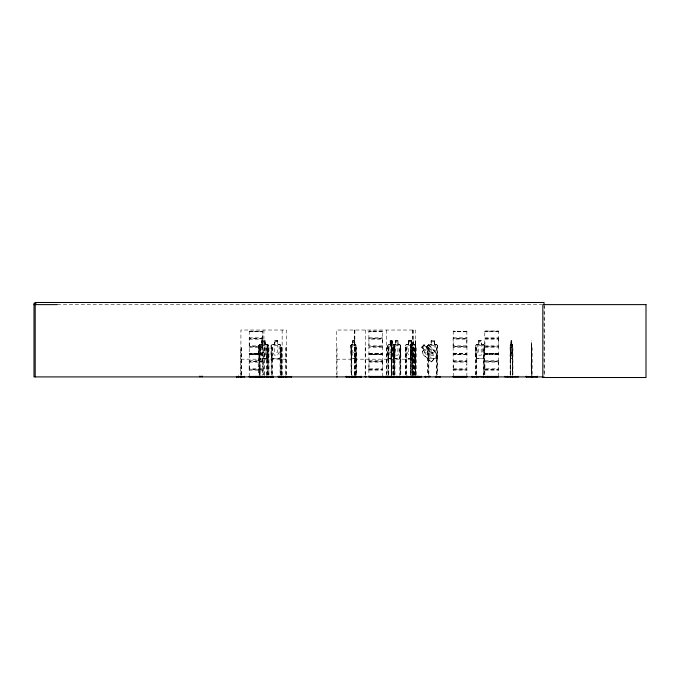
<?xml version="1.0" encoding="UTF-8"?>
<svg xmlns="http://www.w3.org/2000/svg" width="680" height="680" viewBox="0 0 680 680"><rect width="100%" height="100%" fill="white"/><g stroke="black" fill="none" stroke-linecap="round" stroke-linejoin="round"><path stroke-width="0.51" stroke-dasharray="3.4 2.55" d="M249.228 365.457L249.135 369.231L262.897 369.478L249.101 369.265M249.228 342.516L249.212 368.798L262.743 368.798L262.863 361.25L249.118 361.225M368.985 365.457L368.917 369.155M368.985 342.516L368.815 346.469L382.619 346.366L382.517 361.862M382.483 365.457L382.491 362.024M382.483 342.516L382.619 338.317L368.875 338.291L368.968 345.865L382.5 345.865L382.5 339.167L368.968 339.167M453.101 369.265L453.101 369.69L467.007 369.478L453.118 369.265L453.228 365.457M453.228 342.516L453.058 346.469L466.973 346.366L466.837 365.457M466.837 342.516L466.973 338.317L453.118 338.291L453.212 345.865L466.854 345.865L466.854 339.167L453.212 339.091M484.865 365.457L484.865 376.431M484.899 331.763L484.865 331.067L498.567 331.083L484.815 331.067L484.729 338.317L498.652 338.495L484.704 338.572L484.857 345.984L484.865 342.516M498.483 365.457L498.618 361.25L484.746 361.216L484.84 346.026M498.483 342.516L498.601 338.708M531.531 356.889L531.454 353.642M415.591 355.079L415.497 356.711L415.471 354.994M415.616 342.405L415.539 361.012L415.616 342.405L415.387 344.921M415.378 346.383L415.293 353.107M391.204 358.64L391.229 355.173M391.204 358.76L391.349 355.173M531.216 354.025L531.361 350.438M531.548 358.76L531.573 355.173M531.292 358.708L531.352 355.147L531.352 369.861L531.225 363.4M391.144 358.76L391.187 352.3M415.539 361.012L415.625 348.381M415.659 349.282L415.684 344.199M531.292 360.315L531.548 364.905L531.199 351.798L531.496 368.492M531.352 355.504L531.361 364.905M531.377 356.889L531.531 352.3M391.127 345.618L391.144 344.284M415.726 345.601L415.582 344.284L415.531 345.814M531.496 345.601L531.488 344.284M531.428 364.905L531.361 363.23M415.582 340.697L415.429 345.601L415.531 344.403M249.237 331.083L249.212 345.865L262.743 345.865L262.863 338.317L249.135 338.249M262.854 361.216L262.863 346.366L249.118 346.332M262.854 369.69L262.726 376.431M382.534 331.355L368.9 331.083L368.892 338.249M368.968 362.108L382.5 362.108L382.483 368.806L368.976 368.841L368.892 346.783L382.619 346.724M368.976 360.8L382.5 360.757M382.483 347.216L368.985 347.216M382.483 376.431L382.483 368.841M453.237 331.083L453.194 338.019M453.16 346.902L453.212 368.883M453.228 368.841L466.854 368.798L466.854 362.108L453.212 362.108M466.837 347.216L453.228 347.216M466.837 376.431L466.964 369.69M498.601 361.216L498.618 346.366L484.721 346.434M498.483 376.431L498.5 362.066L484.857 362.108L484.857 368.798L498.483 368.841M453.058 346.502L466.973 346.724M484.865 362.066L484.729 361.25M415.505 344.921L415.531 344.284M412.225 358.64L412.445 355.173L412.233 358.76M512.244 358.76L512.601 345.567L512.558 374.825M512.575 355.173L512.354 358.76L510.391 358.76L510.153 355.173M249.212 360.757L262.743 360.757L262.743 347.14M408.723 340.816L408.671 344.403L407.031 345.601L407.031 352.3L408.671 355.173L411.765 355.173L412.105 352.3M249.058 331.211L262.888 331.211L249.084 331.287M382.534 354.288L368.959 354.297M355.504 358.76L356.091 355.173L355.615 358.76L351.45 358.76L350.854 345.55L350.957 355.19M410.457 345.618L410.652 344.284L411.23 344.284M410.575 345.618L410.771 344.284M421.846 347.208L424.184 349.75L423.801 351.866L428.069 356.6L431.043 357.357L433.185 354.994L432.497 351.696L428.221 346.953L426.317 347.378L423.98 344.845M368.824 369.368L368.985 376.431M393.89 358.76L394.689 355.173L393.983 358.76M510.162 374.825L510.119 345.55L510.399 344.284L511.029 344.284M510.153 345.601L510.519 344.284M510.263 345.601L510.527 344.403M399.619 358.64L400.477 355.173M399.653 344.284L400.648 345.55L400.648 355.19L399.678 358.76L388.518 358.76L387.812 355.19L387.812 345.567L388.543 344.284L390.192 344.284M483.148 358.76L484.194 355.19L484.194 345.55L483.123 344.284M266.475 358.64L267.444 355.173M266.543 358.76L267.614 355.19L267.614 345.55L266.509 344.284M259.743 344.403L267.648 344.403L268.634 345.618L268.591 355.173L267.606 358.64L259.743 358.64L258.859 355.19L259.981 358.76L258.961 355.173M267.682 358.76L268.634 355.173M268.745 355.19L267.733 358.76L259.675 358.76M279.795 358.64L280.78 355.173L280.78 345.618L279.795 344.403M279.871 358.76L280.933 355.19M415.063 355.173L414.035 358.64L406.487 358.64L405.28 355.19L405.28 345.55L406.487 344.284M414.077 344.284L415.174 345.567L415.174 355.19L414.111 358.76L406.411 358.76L405.28 355.19M436.424 358.76L437.478 355.173M437.588 355.19L436.475 358.76L428.8 358.76L427.848 355.19M510.935 344.403L510.527 374.825M262.82 346.825L249.135 346.783M382.559 361.709L368.857 361.607M466.913 361.709L453.135 361.675M453.237 354.017L466.939 354.059M262.854 338.708L249.135 338.742M382.602 338.708L368.892 338.742M466.964 338.708L453.135 338.742M262.82 361.675L249.135 361.675M368.857 369.265L382.576 369.231M260.635 331.763L261.825 331.763M260.635 354.697L261.825 354.697M380.392 331.763L381.574 331.763M380.392 354.697L381.574 354.697M465.112 331.763L466.31 331.763M465.112 354.697L466.31 354.697M496.757 331.763L497.947 331.763M496.757 354.697L497.947 354.697M350.854 345.55L351.466 344.284L352.69 344.284M350.914 345.601L351.569 344.284M264.52 355.173L265.982 352.3L265.982 345.601L264.52 344.403L264.622 340.697M387.889 345.618L388.637 344.284M266.951 352.3L265.31 355.173L261.791 355.173L260.329 352.3L260.329 345.601L261.791 344.403M411.731 355.173L413.372 352.3M250.198 331.763L252.297 331.763M250.198 354.697L252.297 354.697M369.954 331.763L372.053 331.763M369.954 354.697L372.053 354.697M453.866 331.763L455.983 331.763M453.866 354.697L455.983 354.697M485.503 331.763L487.619 331.763M485.503 354.697L487.619 354.697M392.836 374.825L392.802 345.567L393.703 344.284M392.887 345.618L393.745 344.403M475.643 374.825L475.617 345.567L476.595 344.284M475.787 345.618L476.637 344.403M259.743 358.76L258.765 355.19L258.765 345.567L259.7 344.284L262.183 344.284M258.868 345.618L259.769 344.284M249.203 354L262.752 353.676L249.058 353.821L249.203 354.297L262.752 354.28M466.896 331.355L453.067 331.177L466.913 331.322M426.267 347.378L428.833 344.284L431.094 344.284M427.848 345.567L428.885 344.284M262.854 338.283L262.811 331.083M249.237 354.017L262.786 354.288M466.829 331.083L466.947 338.249M498.627 353.753L484.883 353.957M498.465 354.017L484.712 353.787L498.508 353.676M421.745 347.208L424.031 344.675L421.745 347.208L424.031 349.75L422.416 351.475L422.56 353.192L428.697 359.992C439.382 366.928 420.368 354.144 422.611 353.141L422.577 351.526L427.839 345.686M421.898 347.208L424.031 344.845M429.411 345.567L427.745 345.567L426.267 347.208L423.98 344.675M422.467 351.475L424.133 349.75M431.604 361.59L436.866 355.75L435.421 352.452M431.622 361.734L437.053 355.776L435.506 352.385L429.361 345.567M258.859 345.55L260.058 344.284M258.961 345.601L260.108 344.403M279.922 358.76L272.17 358.76L271.048 355.19L271.091 345.55L272.204 344.284L274.372 344.284L274.329 340.697L277.652 340.697L277.652 344.284L279.888 344.284L280.933 345.567L280.993 374.825M271.091 345.55L272.255 344.284M368.985 353.94L382.644 353.821L368.993 354.017M382.475 331.772L368.985 331.763L368.993 331.083L382.576 331.083L382.602 338.283M369.01 353.498L382.483 353.498L368.993 353.515L368.993 354.705L382.475 354.679M466.829 331.772L453.237 331.772M466.829 354.705L453.254 354.697M498.465 331.772L484.883 331.772M484.899 353.498L498.465 353.49L484.883 353.515L484.865 354.697L498.465 354.705L498.465 353.515M262.701 354.697L249.254 354.697M498.457 331.763L498.483 331.067L498.601 338.325M478.55 344.403L477.131 345.601L477.131 352.3L478.55 355.173L481.193 355.173L482.613 352.3L482.613 345.601L481.193 344.403L481.287 340.697L478.456 340.697L478.456 344.284M466.913 354.254L453.177 354.263M434.231 340.816L431.154 340.816L431.205 344.403L429.53 345.601L429.53 352.3L431.154 355.173L434.18 355.173L435.804 352.3L435.804 345.601L434.18 344.403M262.242 344.403L260.601 345.601L260.601 352.3L262.242 355.173M498.525 354.263L484.84 354.28M382.508 354.263L368.951 354.263M57.366 304.615L541.764 304.615M262.726 331.763L249.237 331.772M249.212 337.824L262.743 337.824L262.769 331.1M368.968 337.824L382.5 337.824M453.212 337.824L466.854 337.824M484.857 337.824L498.5 337.858M249.212 339.167L262.743 339.167L262.854 346.332M484.857 339.167L498.5 339.167L498.601 346.332M265.464 344.284L265.464 340.697L261.698 340.697L261.698 344.284M354.416 340.697L352.58 340.697L352.639 344.403L351.781 345.601L351.824 374.825M399.738 344.284L397.978 344.284L398.063 340.697L395.386 340.697L395.471 344.403L394.179 345.601L394.179 352.3L395.471 355.173L397.894 355.173L399.185 352.3L399.185 345.601L397.894 344.403M408.561 340.697L411.91 340.697L411.885 344.403M413.253 340.697L413.338 374.825M415.463 340.697L415.421 344.403M531.692 345.601L531.615 340.697M261.791 340.816L265.353 340.816M274.44 340.816L277.542 340.816M352.639 340.816L354.356 340.816M390.175 340.816L392.402 340.816M395.471 340.816L397.97 340.816M408.671 340.816L411.885 340.816M478.55 340.816L481.27 340.816M510.935 340.816L511.785 340.816M262.276 341.42L264.758 341.42L264.758 342.609L262.276 342.609M411.655 341.42L409.224 341.42L409.224 342.609L411.655 342.609M511.071 341.42L511.538 341.42L511.538 342.609L511.071 342.609M264.52 344.284L267.699 344.284M354.314 344.284L355.598 344.284L356.091 345.618M391.323 344.284L391.008 345.618L391.153 340.697L391.187 345.601M392.385 344.284L395.471 344.284M406.445 344.284L408.612 344.284M411.791 344.284L414.128 344.284M434.291 344.284L436.441 344.284M476.519 344.284L478.524 344.284M483.2 344.284L481.287 344.284L481.363 340.697M511.675 344.284L512.354 344.284L512.575 345.618M272.247 344.403L279.846 344.403M351.492 344.403L355.572 344.403M388.577 344.403L399.695 344.403M428.876 344.403L436.398 344.403L437.427 345.601M476.561 344.403L483.157 344.403L484.1 345.601M510.408 344.403L512.337 344.403M258.765 345.567L258.85 374.825M267.614 345.55L267.554 374.825M387.812 345.567L387.863 374.825M400.648 345.55L400.562 374.825M412.59 345.55L412.377 374.825M436.39 344.284L437.588 345.55L437.639 374.825M475.617 345.567L475.694 355.19L476.569 358.76L483.225 358.76M484.194 345.55L484.1 374.825M510.119 345.55L510.51 358.76M531.343 345.567L531.692 374.825M261.791 345.601L265.31 345.601L265.31 352.3L261.791 352.3M427.788 345.686L429.369 345.686L435.557 352.385M510.935 345.601L511.675 345.601M484.857 345.865L498.5 345.865M484.755 346.749L498.593 346.749M249.212 347.216L262.743 347.216M484.865 347.216L498.5 347.216M258.85 347.743L260.066 347.743L260.066 374.825M271.201 347.743L272.264 347.743L272.264 374.825M282.157 347.743L280.092 347.743L280.092 374.825M286.45 347.743L285.71 347.743L285.71 374.808M336.532 347.743L337.025 347.743L337.025 374.808M351.016 347.743L351.824 347.743M354.442 347.743L356.507 347.743L356.507 374.825M365.695 347.743L365.194 347.743L365.194 374.808M386.282 347.743L386.784 347.743L386.784 374.808M387.863 347.743L388.79 347.743L388.79 376.907M391.119 347.743L391.723 347.743L391.723 374.825M392.836 347.743L393.813 347.743L393.813 376.907M405.442 347.743L406.495 347.743L406.495 374.825M410.541 347.743L411.102 347.743M413.78 374.825L413.78 347.743L411.918 347.743L411.927 374.808M427.788 347.743L428.85 347.743L428.85 376.907M437.639 347.743L436.585 347.743L436.585 374.825M475.643 347.743L476.654 347.743L476.654 376.907M510.162 347.743L510.748 347.743L510.748 374.825M531.462 347.743L532.075 347.743L532.075 374.825M415.565 348.466L415.692 350.192L415.565 346.707M415.531 352.3L415.701 358.76M510.935 352.3L511.675 352.3M415.284 353.158L415.267 356.804M262.726 353.498L249.228 353.498L262.701 353.498M387.812 355.19L388.611 358.76M415.387 355.19L415.582 358.76L415.505 355.173M475.694 355.19L476.493 358.76M484.194 355.19L483.081 358.64L476.561 358.64M272.247 358.64L279.846 358.64M351.492 358.64L355.572 358.64M388.577 358.64L399.695 358.64M436.398 358.64L428.876 358.64L427.958 355.173M510.408 358.64L512.337 358.64M240.916 359.184L286.45 359.184M336.532 359.184L415.446 359.184M453.212 360.757L466.854 360.757M484.857 360.757L498.5 360.757M368.875 361.225L382.594 361.225M453.118 361.225L466.973 361.293M498.593 361.641L484.789 361.709M249.212 362.108L262.743 362.108L262.837 369.231M531.148 363.4L531.148 366.274M484.755 369.265L498.576 369.231M368.875 369.682L382.594 369.682M484.755 369.682L498.593 369.682M249.228 376.431L249.212 370.149L262.743 370.149L262.743 374.765M368.968 370.149L382.5 370.149M453.228 376.431L453.228 370.149L466.854 370.149M484.857 370.149L498.5 370.149M411.731 340.816L411.765 344.403L413.372 345.601M267.656 344.284L268.745 345.567L268.804 374.825M266.475 344.403L267.521 345.601M399.619 344.403L400.562 345.601M393.958 344.284L394.765 345.55L394.689 374.825M393.865 344.284L394.689 345.601M466.964 346.332L466.854 345.865M453.101 369.69L453.228 370.149M355.487 344.284L355.98 345.618M249.093 369.656L249.228 370.149M511.675 344.403L511.675 355.173L510.935 355.173L510.544 352.3M271.201 355.173L272.298 358.64M271.159 355.173L272.221 358.76M351.781 352.3L352.639 355.173L354.254 355.173L355.122 352.3L355.122 345.601L354.254 344.403L354.254 340.816M411.765 344.403L412.148 374.808M382.636 346.469L382.5 345.865M393.677 358.76L392.802 355.19L393.601 358.76M512.236 344.284L512.457 345.618M412.344 344.284L412.565 345.601M412.233 344.284L412.445 345.601M351.016 355.173L351.551 358.76M410.796 352.3L411.137 355.173M410.575 355.173L410.762 358.76M410.644 358.76L410.44 345.567L410.541 374.825M415.497 342.405L415.684 348.543M415.497 352.512L415.556 354.186M531.548 344.284L531.573 345.601L531.496 340.697M391.204 344.284L391.349 345.601M415.293 353.243L415.31 353.804L415.387 351.781L415.403 356.346L415.403 351.475M531.25 356.702L531.225 355.589M531.386 352.3L531.488 358.76M391.043 352.3L391.085 355.173M531.428 350.438L531.573 354.025M391.025 358.76L391.349 345.55L391.323 374.825M544.442 305.66L544.442 376.907M544.025 304.615L544.025 376.907M531.845 347.743L531.862 376.907M531.573 345.55L531.488 374.825L531.471 345.567M512.924 374.825L512.924 347.743L512.337 347.743L512.337 374.825M512.703 347.743L512.703 376.907M511.81 344.284L511.81 340.697L510.91 340.697L510.935 358.76M511.7 340.697L511.675 358.76M511.029 340.697L511.054 344.403M510.383 347.743L510.383 374.825M484.338 374.825L484.338 347.743L483.318 347.743L483.318 374.825M483.556 347.743L483.556 374.825M478.524 340.697L478.618 344.403M476.425 347.743L476.425 374.825M475.873 347.743L475.873 374.825M437.537 345.55L437.478 374.825M436.747 347.743L436.747 374.825M434.341 344.284L434.341 340.697L431.043 340.697L431.154 344.403M434.291 340.697L434.231 344.403M428.68 347.743L428.68 374.825M427.958 345.618L427.95 374.825M427.796 345.567L427.788 374.825M416.083 374.825L416.109 347.743L414.332 347.743L414.332 374.825M415.879 347.743L415.905 376.907M415.607 345.55L415.709 374.825M415.505 345.567L415.505 374.825M415.387 374.825L415.446 330.029L336.532 330.029L336.532 374.808M415.233 347.743L415.233 374.825M414.953 374.808L415.012 345.618L414.035 344.403L406.487 344.403L405.442 345.601L405.442 375.87M414.486 347.743L414.486 376.907M413.712 347.743L413.721 376.907M413.21 330.029L413.219 374.808M412.913 330.029L412.938 374.825M412.751 347.743L412.751 374.825M412.522 330.029L412.565 374.825M412.225 347.743L412.225 374.808M411.23 340.697L411.255 344.403M411.111 340.697L410.916 374.825M411.137 345.601L411.102 376.907M410.728 347.743L410.728 374.825M408.612 340.697L408.561 344.284M406.342 347.743L406.342 374.825M405.594 347.743L405.594 374.825M400.826 374.825L400.826 347.743L399.849 347.743L399.849 374.825M400.112 347.743L400.112 374.825M397.978 340.697L397.97 344.403M395.556 340.816L395.556 344.403M394.986 374.825L394.986 347.743L394.06 347.743L394.06 374.825M394.596 345.601L394.596 355.173M394.349 347.743L394.349 374.825M393.55 347.743L393.55 374.825M393.1 347.743L393.1 374.825M392.964 345.618L392.964 355.173M392.402 344.403L392.479 340.697L390.099 340.697L390.175 344.403L389.036 345.601L389.036 352.3L390.175 355.173L392.309 355.173L393.457 352.3L393.457 345.601L392.309 344.403L392.309 340.816M391.527 376.907L391.527 347.743L391.501 374.825M391.272 340.697L391.272 344.403M391.229 345.55L391.144 374.825M390.269 340.816L390.269 344.403M388.493 347.743L388.493 374.825M388.161 347.743L388.161 374.825M387.982 345.618L387.982 355.173M386.282 330.029L386.291 374.808M365.695 330.029L365.695 374.808M356.175 374.825L356.039 345.567L356.031 376.907M355.878 347.743L355.878 374.808M355.7 347.743L355.7 374.825M355.572 347.743L355.572 374.808M354.892 330.029L354.824 374.808M354.586 330.029L354.586 374.808M354.45 330.029L354.442 374.808M354.314 340.697L354.356 344.403M352.75 340.816L352.75 344.403M351.492 347.743L351.492 374.825M351.348 347.743L351.348 374.825M351.016 345.601L351.016 374.825M286.45 374.808L286.45 330.029L240.916 330.029L240.916 374.808M286.101 347.743L286.059 374.808M282.157 330.029L282.157 374.808M281.894 347.743L281.894 374.808M281.452 347.743L281.452 374.808M280.245 347.743L280.245 376.907M277.61 340.697L277.5 344.403L279.14 345.601L279.14 352.3L277.5 355.173L274.44 355.173L272.799 352.3L272.799 345.601L274.44 344.403L274.372 340.697M272.111 347.743L272.111 374.825M271.354 347.743L271.354 374.825M271.201 345.601L271.201 374.825M268.957 374.825L268.957 347.743L266.747 347.743L266.747 374.825M268.056 347.743L268.056 376.907M267.903 347.743L267.903 374.825M267.775 347.743L267.775 374.825M266.968 374.825L266.951 345.601L265.31 344.403L265.412 340.697M264.52 340.816L264.52 358.76M264.333 374.808L264.333 347.743L263.594 347.743L263.594 374.808M264.036 341.42L264.036 342.609M263.942 330.029L263.942 374.808M262.183 340.697L262.293 344.403M262.242 345.601L262.242 352.3M262.14 340.697L262.14 344.284M261.766 340.697L261.791 358.76M259.913 374.825L259.913 347.743L259.87 376.907M259.649 347.743L259.649 374.825M259.072 347.743L259.165 374.825M259.012 345.601L259.012 374.825M241.621 374.808L241.621 347.743L240.652 347.743L240.652 374.808M241.349 347.743L241.349 374.808M531.25 366.274L531.233 369.861L531.216 366.274M415.412 344.284L415.387 345.618L415.412 344.284M432.523 353.804L433.194 353.005L429.037 351.798C428.986 344.828 425.587 347.216 428 351.755C423.75 349.078 422.034 352.775 428.069 352.835C428.171 360.077 431.647 357.57 429.063 352.852L432.523 353.77M424.031 345.686L422.654 347.208L423.419 348.058L424.796 346.536L424.031 345.686M427.082 348.228L424.949 350.591L429.216 355.325L431.35 352.962L427.082 348.228M453.237 353.49L466.837 353.498L453.254 353.498M276.947 341.42L274.983 341.42L274.983 342.609L276.947 342.609L276.947 341.42M353.966 341.42L352.928 341.42L352.928 342.609L353.966 342.609L353.966 341.42M391.926 341.42L390.558 341.42L390.558 342.609L391.926 342.609L391.926 341.42M397.46 341.42L395.904 341.42L395.904 342.609L397.46 342.609L397.46 341.42M433.636 341.42L431.69 341.42L431.69 342.609L433.636 342.609L433.636 341.42M480.717 341.42L479.017 341.42L479.017 342.609L480.717 342.609L480.717 341.42M277.5 345.601L274.44 345.601L274.44 352.3L277.5 352.3L277.5 345.601M354.254 345.601L352.639 345.601L352.639 352.3L354.254 352.3L354.254 345.601M392.309 345.601L390.175 345.601L390.175 352.3L392.309 352.3L392.309 345.601M397.894 345.601L395.471 345.601L395.471 352.3L397.894 352.3L397.894 345.601M411.765 345.601L408.671 345.601L408.671 352.3L411.765 352.3L411.731 345.601M434.18 345.601L431.154 345.601L431.154 352.3L434.18 352.3L434.18 345.601M481.193 345.601L478.55 345.601L478.55 352.3L481.193 352.3L481.193 345.601M281.188 374.808L281.188 347.743L281.146 374.825"/><path stroke-width="1.02" d="M349.171 376.881L349.171 376.303M360.102 376.881L360.111 376.303M406.861 376.881L406.861 376.303M418.99 376.881L418.99 376.303M385.832 376.881L385.841 376.303M396.763 376.881L396.78 376.303M410.21 376.881L410.227 376.303M421.141 376.881L421.158 376.303M537.106 376.881L537.123 376.303M405.221 376.907L405.339 376.303M415.956 376.881L415.905 376.15M416.058 376.813L416.083 376.15M518.117 376.813L504.849 376.881L504.985 376.303M515.627 376.813L515.644 376.303M268.719 376.813L268.753 376.303M346.043 376.907L361.471 376.848M355.649 376.83L355.649 376.15M383.341 376.907L421.396 376.881L421.387 376.303M388.697 376.83L388.569 376.15M471.835 376.907L478.898 376.83M424.889 376.907L430.032 376.354M273.25 376.83L273.326 376.354M407.541 376.813L407.405 376.303M354.135 376.881L354.365 376.354M346.264 376.83L346.298 376.354M383.63 376.83L383.673 376.354M391.799 376.83L391.705 376.15M236.462 376.83L244.434 376.83M236.75 376.83L236.801 376.354L236.861 376.907M396.559 376.83L396.618 376.354L396.67 376.907M472.2 376.83L472.26 376.354L472.319 376.907M255.561 376.83L255.621 376.354L255.68 376.907M261.927 376.83L261.995 376.354L262.055 376.907M425.298 376.83L425.365 376.354M261.06 376.83L261.128 376.354L261.205 376.907M403.061 376.83L403.129 376.354M36.125 303.246L34 303.246L34 376.907L542.963 376.907M34 304.615L57.324 304.615M249.228 376.431L262.726 376.431M368.985 376.431L382.483 376.431M453.228 376.431L466.837 376.431M484.865 376.431L498.483 376.431M249.203 376.626L262.752 376.626M368.951 376.609L382.508 376.609M453.203 376.626L466.863 376.609M484.84 376.626L498.508 376.609M249.212 376.865L273.326 376.754M291.593 376.881L278.366 376.83M366.061 376.848L365.763 376.303M368.968 376.865L382.5 376.865M440.538 376.881L435.463 376.83M453.212 376.865L466.854 376.865M498.5 376.865L481.075 376.83M537.353 376.303L537.361 376.907L526.175 376.881L526.184 376.303M418.157 376.354L418.183 376.907L418.14 376.303M417.716 376.813L417.8 376.303M413.287 376.813L413.398 376.15M283.526 376.83L283.458 376.354M271.439 376.907L271.269 376.354M271.065 376.83L271.005 376.354M264.69 376.83L264.63 376.354M487.781 376.83L487.721 376.354L487.662 376.907M286.017 376.813L286.017 376.15M399.219 376.83L399.168 376.354M391.051 376.83L391.144 376.15M415.599 376.83L415.523 376.15M415.795 376.881L415.701 376.15M361.267 376.83L361.225 376.354M351.875 376.83L351.883 376.15M291.414 376.83L291.38 376.354L291.354 376.907M281.325 376.813L281.375 376.15M507.56 376.83L507.433 376.303M413.159 376.813L413.296 376.303M266.841 376.754L266.883 376.15M526.422 376.83L526.413 376.303M410.457 376.83L410.448 376.303M419.067 376.83L419.058 376.303M544.025 304.615L544.025 302.481L35.198 302.481L35.198 376.907M532.049 376.15L532.049 376.907M531.87 376.15L531.87 376.907M531.667 376.15L531.667 376.907M531.488 376.15L531.488 376.907M518.092 376.303L518.092 376.907M512.678 376.15L512.678 376.907M512.312 376.15L512.312 376.907M510.773 376.15L510.773 376.907M510.408 376.15L510.408 376.907M483.463 376.15L483.463 376.907M483.233 376.15L483.233 376.907M480.956 376.303L480.956 376.907M479.017 376.303L479.017 376.907M476.748 376.15L476.748 376.907M476.51 376.15L476.51 376.907M439.994 376.303L439.994 376.907M436.645 376.15L436.645 376.907M436.483 376.15L436.483 376.907M435.327 376.303L435.327 376.907M430.1 376.303L430.1 376.907M428.952 376.15L428.952 376.907M428.791 376.15L428.791 376.907M425.442 376.303L425.442 376.907M417.63 376.303L417.63 376.907M414.902 376.15L414.902 376.907M414.375 376.15L414.375 376.907M414.222 376.15L414.222 376.907M413.058 376.303L413.058 376.907M412.99 376.303L412.99 376.907M412.726 376.15L412.726 376.907M412.513 376.15L412.53 376.907M412.352 376.15L412.352 376.907M412.131 376.15L412.148 376.907M411.808 376.15L411.808 376.907M411.12 376.15L411.12 376.907M410.745 376.15L410.745 376.907M407.626 376.303L407.626 376.907M406.606 376.15L406.606 376.907M406.445 376.15L406.445 376.907M404.558 376.303L404.558 376.907M403.197 376.303L403.197 376.907M400.027 376.15L400.027 376.907M399.772 376.15L399.772 376.907M399.126 376.303L399.126 376.907M397.043 376.354L397.018 376.881L396.993 376.303M394.281 376.15L394.281 376.907M393.992 376.15L393.992 376.907M393.89 376.15L393.89 376.907M393.626 376.15L393.626 376.907M392.156 376.303L392.156 376.907M391.527 376.15L391.527 376.907M391.323 376.15L391.323 376.907M390.694 376.303L390.694 376.907M389.096 376.303L389.096 376.907M388.858 376.15L388.858 376.907M387.694 375.998L387.694 376.907M386.835 376.15L386.835 376.907M386.249 376.303L386.214 376.907L386.07 376.303M383.724 376.303L383.724 376.907M365.729 376.303L365.729 376.907M365.143 376.15L365.143 376.907M361.19 376.303L361.19 376.907M355.988 376.15L355.988 376.907L355.921 376.303M355.691 376.15L355.683 376.907M354.883 375.998L354.85 376.907M354.824 376.15L354.807 376.907M354.458 376.15L354.442 376.907M352.725 375.998L352.725 376.907M351.611 376.303L351.611 376.907L351.551 376.15M346.341 376.303L346.341 376.907M337.076 376.15L337.084 376.907M336.49 376.303L336.455 376.907M285.949 376.303L285.949 376.907M285.668 376.15L285.668 376.907M283.39 376.303L283.39 376.907M281.979 375.998L281.979 376.907M281.291 376.303L281.291 376.907M281.103 376.15L281.103 376.907M280.143 376.15L280.143 376.907M279.99 376.15L279.99 376.907M278.962 376.303L278.962 376.907M278.264 376.303L278.264 376.907M273.394 376.303L273.394 376.907M272.365 376.15L272.365 376.907M272.212 376.15L272.212 376.907M271.201 376.303L271.201 376.907M270.946 376.303L270.946 376.907M268.966 376.303L268.966 376.907M267.954 376.15L267.954 376.907M267.801 376.15L267.801 376.907M266.773 376.303L266.773 376.907M266.662 376.15L266.662 376.907M264.571 376.303L264.571 376.907M264.375 376.15L264.375 376.907M264.027 376.15L264.027 376.907M260.176 376.15L260.176 376.907M259.964 376.15L260.024 376.907M259.743 376.15L259.743 376.907M258.689 376.303L258.689 376.907M256.768 376.303L256.768 376.907M244.545 376.303L244.545 376.907M241.698 376.15L241.698 376.907M241.434 376.15L241.434 376.907M240.677 375.998L240.677 376.907M238.544 375.998L238.544 376.907M202.096 375.998L202.096 376.907M199.971 375.998L199.971 376.907M646 304.615L542.827 304.615L542.827 377.519L646 377.519L646 304.615M413.738 376.848L413.721 376.15L413.754 376.881M408.127 376.907L408.127 376.303L408.051 376.907"/></g></svg>
